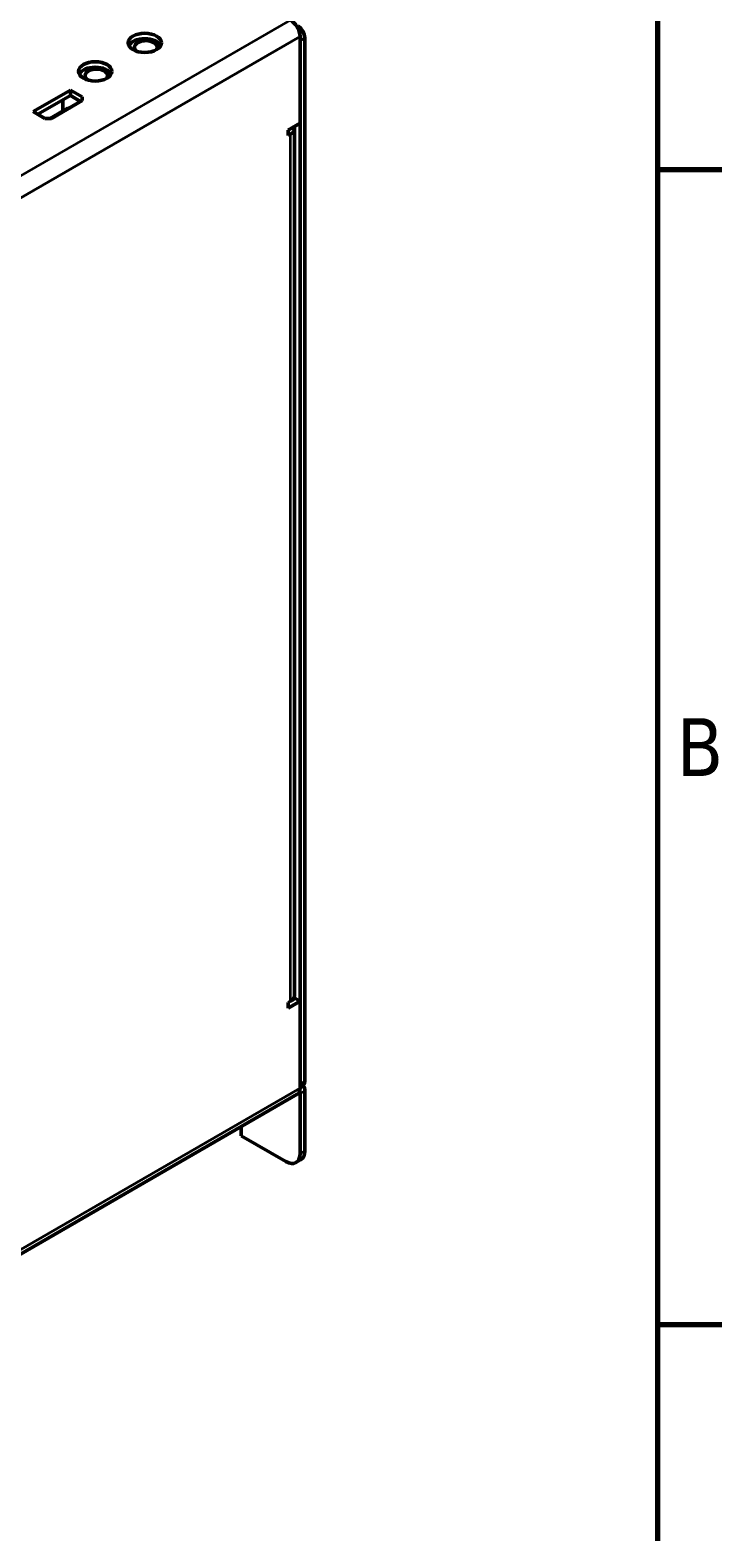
# Model space of a CAD drawing. Header units: millimetres. Extents: x 2117 to 4352, y 853 to 2102.
# Drawn here: x 3470.3 to 3574.2, y 1723.8 to 1949.4 of the extents above; entities that cross this region are included whole.
import ezdxf

# ---------------------------------------------------------------- set-up
doc = ezdxf.new("R2010")
doc.units = ezdxf.units.MM
doc.header["$LTSCALE"] = 1.8
for name, color, linetype, lineweight in [('경계(ISO)', 7, 'Continuous', 70), ('외형선(ISO)', 7, 'Continuous', 50), ('좁은 외형선(ISO)', 7, 'Continuous', 35)]:
    doc.layers.add(name, color=color, linetype=linetype, lineweight=lineweight)
doc.styles.add('주 텍스트 (ISO)', font='')
doc.styles.get('주 텍스트 (ISO)').set_extended_font_data('Tahoma')

# ---------------------------------------------------------------- blocks, each defined once
blk = doc.blocks.new('경계 Default Border')
at = {"layer": '경계(ISO)'}
for p, q in [((584, 350), (587.9, 350)), ((584, 280), (587.9, 280))]:
    blk.add_line(p, q, dxfattribs=at)
at = {"layer": '경계(ISO)', "flags": 128}
blk.add_lwpolyline([(10, 10), (10, 410), (584, 410), (584, 10), (10, 10)], dxfattribs=at)
at = {"layer": '경계(ISO)', "insert": (585.15, 313.25), "char_height": 3.5, "attachment_point": 7, "style": '주 텍스트 (ISO)'}
blk.add_mtext('B', dxfattribs=at)

msp = doc.modelspace()

# ---------------------------------------------------------------- linework, layer by layer
at = {"layer": '외형선(ISO)'}
for p, q in [((3510.844, 1935.377), (3510.844, 1948.441)), ((3510.844, 1791.102), (3510.844, 1947.788)), ((3511.551, 1791.51), (3511.551, 1948.196)), ((3485.965, 1946.651), (3485.673, 1946.482)), ((3485.965, 1946.326), (3485.965, 1946.816)), ((3489.365, 1946.494), (3489.365, 1946.816)), ((3489.578, 1946.651), (3489.365, 1946.774)), ((3478.541, 1942.365), (3478.248, 1942.196)), ((3478.541, 1942.04), (3478.541, 1942.53)), ((3481.941, 1942.207), (3481.941, 1942.53)), ((3482.154, 1942.364), (3481.941, 1942.487)), ((3470.744, 1937.137), (3476.345, 1940.37)), ((3476.345, 1940.37), (3478.098, 1939.357)), ((3476.345, 1940.37), (3476.345, 1939.553)), ((3476.345, 1939.553), (3471.451, 1936.728)), ((3478.098, 1938.786), (3473.488, 1936.124)), ((3475.185, 1937.243), (3475.185, 1938.884)), ((3477.886, 1938.663), (3476.345, 1939.553)), ((3478.098, 1939.357), (3478.098, 1938.786)), ((3472.498, 1936.124), (3470.744, 1937.137)), ((3473.488, 1936.124), (3472.498, 1936.124)), ((3473.282, 1936.124), (3475.938, 1937.657)), ((3475.185, 1937.243), (3475.202, 1937.233)), ((3509.076, 1934.356), (3510.844, 1935.377)), ((3509.076, 1933.54), (3509.076, 1934.356)), ((3509.43, 1933.744), (3509.076, 1933.54)), ((3510.016, 1804.329), (3510.016, 1934.561)), ((3509.076, 1803.309), (3509.43, 1803.513)), ((3510.844, 1803.513), (3509.076, 1802.492)), ((3509.076, 1802.492), (3509.076, 1803.309)), ((3509.43, 1803.513), (3510.137, 1803.921)), ((3510.137, 1803.921), (3510.844, 1803.513)), ((3510.844, 1790.449), (3510.844, 1803.513)), ((3410.048, 1731.578), (3510.43, 1789.533)), ((3510.844, 1790.595), (3511.241, 1790.824)), ((3510.844, 1780.651), (3510.844, 1789.632)), ((3511.551, 1781.059), (3511.551, 1790.041)), ((3502.005, 1784.669), (3502.005, 1783.305)), ((3502.005, 1783.305), (3508.723, 1779.426)), ((3510.223, 1779.278), (3510.93, 1779.686))]:
    msp.add_line(p, q, dxfattribs=at)
for centre, major_axis, ratio, start_param, end_param in [((3509.43, 1949.257), (-1, 1.732), 0.5773503, 3.9269908, 5.4977871), ((3510.491, 1948.808), (-0.75, 1.299), 0.5773503, 3.9269908, 5.4977871), ((3487.51, 1946.645), (2.5, 0), 0.5773503, 0.2867566, 2.8548361), ((3487.665, 1946.816), (1.7, 0), 0.5773503, 5.8459546, 10.1387106), ((3480.085, 1942.358), (2.5, 0), 0.5773503, 0.2867566, 2.8548361), ((3480.241, 1942.53), (1.7, 0), 0.5773503, 5.8459546, 10.1387106), ((3476.018, 1937.531), (-0.092, 0.118), 0.8139334, 4.918974, 6.1716799), ((3508.016, 1934.561), (2, 0), 0.5773503, 5.4977871, 6.5449847), ((3508.016, 1804.329), (2, 0), 0.5773503, 5.4977871, 6.2831853), ((3510.491, 1792.123), (0.75, -1.299), 0.5773503, 0, 0.7853982), ((3509.43, 1791.265), (1, -1.732), 0.5773503, 0, 0.7853982), ((3510.137, 1789.224), (0.5, 0.866), 0.5773503, 5.4977871, 5.9711805), ((3510.137, 1789.224), (1, 1.732), 0.5773503, 6.0213859, 6.1297617), ((3510.137, 1789.224), (1, 1.732), 0.5773503, 5.4977871, 6.0213859), ((3508.723, 1781.876), (1.5, -2.598), 0.5773503, 5.4977871, 7.0685835), ((3509.43, 1782.284), (1.5, -2.598), 0.5773503, 0, 0.7853982)]:
    msp.add_ellipse(centre, major_axis=major_axis, ratio=ratio, start_param=start_param, end_param=end_param, dxfattribs=at)
for centre in [(3487.51, 1947.461), (3480.085, 1943.175)]:
    msp.add_ellipse(centre, major_axis=(2.5, 0), ratio=0.5773503, dxfattribs=at)
at = {"layer": '좁은 외형선(ISO)'}
for p, q in [((3408.879, 1892.838), (3509.43, 1950.89)), ((3510.844, 1948.441), (3410.294, 1890.388)), ((3510.844, 1947.788), (3511.551, 1948.196)), ((3509.076, 1933.948), (3509.43, 1933.744)), ((3509.43, 1803.513), (3509.43, 1933.744)), ((3511.551, 1791.51), (3510.844, 1791.102)), ((3410.294, 1732.396), (3510.844, 1790.449)), ((3510.844, 1789.632), (3510.655, 1789.742)), ((3511.362, 1790.748), (3510.844, 1790.449)), ((3511.551, 1790.041), (3510.844, 1789.632)), ((3511.551, 1781.059), (3510.844, 1780.651))]:
    msp.add_line(p, q, dxfattribs=at)

# ---------------------------------------------------------------- block references
at = {"xscale": 2.4786, "yscale": 2.4786, "zscale": 2.4786}
msp.add_blockref('경계 Default Border', (2117.047, 1060.931), dxfattribs=at)

doc.saveas('drawing.dxf')
